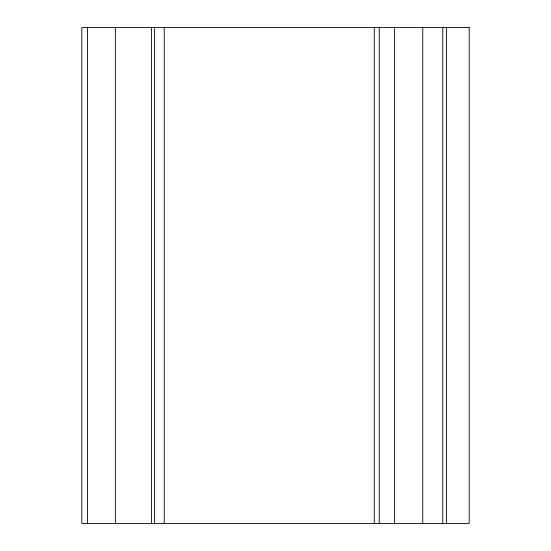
<?xml version="1.0" encoding="UTF-8"?>
<svg xmlns="http://www.w3.org/2000/svg" width="551" height="551" viewBox="0 0 551 551"><rect width="100%" height="100%" fill="white"/><g stroke="black" fill="none" stroke-linecap="round" stroke-linejoin="round"><path stroke-width="0.83" d="M446.455 27.55L446.455 523.45M442.777 27.55L442.777 523.45M422.748 27.55L422.748 523.45M394.413 27.55L394.413 523.45M379.26 27.55L379.26 523.45M374.281 27.55L374.281 523.45M164.253 27.55L164.253 523.45M154.59 27.55L154.59 523.45M151.484 27.55L151.484 523.45M115.359 27.55L115.359 523.45M87.451 27.55L87.451 523.45M469.197 27.55L81.803 27.55L81.803 523.45L469.197 523.45L469.197 27.55"/></g></svg>
